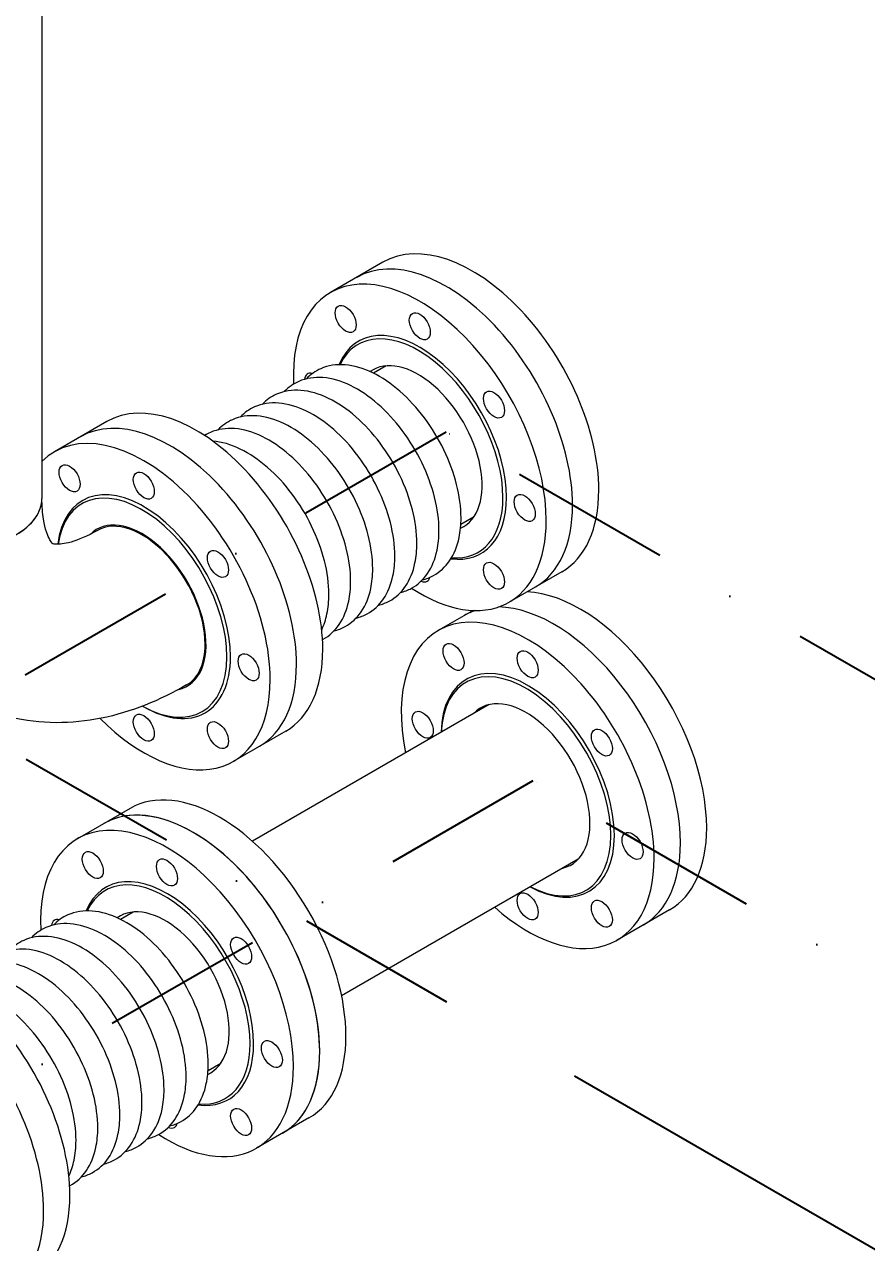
# Model space of a CAD drawing. Header units: millimetres. Extents: x -312439 to 477422, y -331570 to 212570.
# Drawn here: x 349987 to 350647, y 173903 to 174858 of the extents above; entities that cross this region are included whole.
import ezdxf

# ---------------------------------------------------------------- set-up
doc = ezdxf.new("R2010")
doc.units = ezdxf.units.MM
doc.linetypes.add('DASHDOT', pattern=[25.4, 12.7, -6.35, 0, -6.35])
doc.styles.add('ROMAND', font='ROMAND.SHX')
doc.dimstyles.new('1-50 (MILIMETRO)', dxfattribs={"dimscale": 0, "dimtxt": 125, "dimasz": 125, "dimexe": 100, "dimexo": 100, "dimgap": 50, "dimtad": 0, "dimdec": 0, "dimzin": 0, "dimdsep": 46, "dimtxsty": 'ROMAND', "dimcen": -390, "dimclrd": 1, "dimclre": 1, "dimclrt": 3, "dimadec": 0, "dimazin": 0, "dimtfac": 1, "dimtdec": 0, "dimtix": 1, "dimtmove": 2, "dimatfit": 2, "dimfxl": 1, "dimtvp": 1, "dimtolj": 1, "dimtzin": 0, "dimarcsym": 0})

# ---------------------------------------------------------------- blocks, each defined once
blk = doc.blocks.new('*D78')
at = {"color": 1, "lineweight": -2, "transparency": 16777216}
for p, q in [((350341.96, 176120.38), (350643.71, 176294.6)), ((350651.97, 176174.36), (354387.44, 174017.69)), ((354293.95, 173838.71), (354595.7, 174012.92))]:
    blk.add_line(p, q, dxfattribs=at)
at = {"color": 1, "transparency": 16777216}
for points in [[(350662.38, 176192.41), (350641.55, 176156.32), (350543.71, 176236.86)], [(354397.86, 174035.73), (354377.03, 173999.64), (354495.7, 173955.19)]]:
    blk.add_solid(points, dxfattribs=at)
at = {"layer": 'Defpoints', "color": 0, "transparency": 16777216}
for p in [(350241.96, 176062.65), (354495.7, 173955.19), (354193.95, 173780.97)]:
    blk.add_point(p, dxfattribs=at)
at = {"color": 3, "transparency": 16777216, "insert": (352582.2, 175204.28), "char_height": 125, "attachment_point": 5, "rotation": 330, "style": 'ROMAND'}
blk.add_mtext('\\A1;4563', dxfattribs=at)
blk = doc.blocks.new('*D81')
at = {"color": 1, "lineweight": -2, "transparency": 16777216}
for p, q in [((350804.9, 174256.94), (351244.68, 174003.03)), ((350417.91, 174033.51), (350857.7, 173779.6)), ((350865.95, 173899.84), (351036.43, 173998.26))]:
    blk.add_line(p, q, dxfattribs=at)
at = {"color": 1, "transparency": 16777216}
for points in [[(351026.01, 174016.3), (351046.85, 173980.22), (351144.68, 174060.76)], [(350855.54, 173917.88), (350876.37, 173881.79), (350757.7, 173837.34)]]:
    blk.add_solid(points, dxfattribs=at)
at = {"layer": 'Defpoints', "color": 0, "transparency": 16777216}
for p in [(350704.9, 174314.67), (350317.91, 174091.25), (351144.68, 174060.76)]:
    blk.add_point(p, dxfattribs=at)
at = {"color": 3, "transparency": 16777216, "insert": (351320.69, 174204.54), "char_height": 125, "attachment_point": 5, "rotation": 30, "style": 'ROMAND'}
blk.add_mtext('\\A1;447', dxfattribs=at)
blk = doc.blocks.new('*D82')
at = {"color": 1, "lineweight": -2, "transparency": 16777216}
for p, q in [((350873.04, 173983.48), (351458.14, 173645.68)), ((350812.95, 173388.64), (351249.89, 173640.91)), ((350219.59, 173606.21), (350804.69, 173268.41))]:
    blk.add_line(p, q, dxfattribs=at)
at = {"color": 1, "transparency": 16777216}
for points in [[(351239.47, 173658.95), (351260.3, 173622.87), (351358.14, 173703.41)], [(350802.53, 173406.68), (350823.36, 173370.6), (350704.69, 173326.14)]]:
    blk.add_solid(points, dxfattribs=at)
at = {"layer": 'Defpoints', "color": 0, "transparency": 16777216}
for p in [(350773.04, 174041.22), (351358.14, 173703.41), (350119.59, 173663.95)]:
    blk.add_point(p, dxfattribs=at)
at = {"color": 3, "transparency": 16777216, "insert": (350947.67, 173622.76), "char_height": 125, "attachment_point": 5, "rotation": 30, "style": 'ROMAND'}
blk.add_mtext('\\A1;755', dxfattribs=at)
blk = doc.blocks.new('*D21')
at = {"color": 1, "lineweight": -2, "transparency": 16777216}
for p, q in [((349631.97, 175750.48), (349353.48, 175589.7)), ((353090.01, 173547.88), (349561.73, 175584.93)), ((353376.75, 173588.43), (353098.26, 173427.64))]:
    blk.add_line(p, q, dxfattribs=at)
at = {"color": 1, "transparency": 16777216}
for points in [[(349572.15, 175602.97), (349551.32, 175566.89), (349453.48, 175647.43)], [(353100.43, 173565.92), (353079.59, 173529.84), (353198.26, 173485.38)]]:
    blk.add_solid(points, dxfattribs=at)
at = {"layer": 'Defpoints', "color": 0, "transparency": 16777216}
for p in [(349731.97, 175808.21), (349453.48, 175647.43), (353476.75, 173646.16)]:
    blk.add_point(p, dxfattribs=at)
at = {"color": 3, "transparency": 16777216, "insert": (351388.37, 174674.66), "char_height": 125, "attachment_point": 5, "rotation": 330, "style": 'ROMAND'}
blk.add_mtext('\\A1;4324', dxfattribs=at)
blk = doc.blocks.new('*D87')
at = {"color": 1, "lineweight": -2, "transparency": 16777216}
for p, q in [((346975.39, 174176.69), (347277.14, 174350.91)), ((347285.39, 174230.67), (351020.87, 172073.99)), ((350927.37, 171895.01), (351229.12, 172069.23))]:
    blk.add_line(p, q, dxfattribs=at)
at = {"color": 1, "transparency": 16777216}
for points in [[(347295.81, 174248.71), (347274.98, 174212.63), (347177.14, 174293.17)], [(351031.29, 172092.04), (351010.45, 172055.95), (351129.12, 172011.49)]]:
    blk.add_solid(points, dxfattribs=at)
at = {"layer": 'Defpoints', "color": 0, "transparency": 16777216}
for p in [(346875.39, 174118.96), (351129.12, 172011.49), (350827.37, 171837.28)]:
    blk.add_point(p, dxfattribs=at)
at = {"color": 3, "transparency": 16777216, "insert": (349215.63, 173260.59), "char_height": 125, "attachment_point": 5, "rotation": 330, "style": 'ROMAND'}
blk.add_mtext('\\A1;4563', dxfattribs=at)

msp = doc.modelspace()

# ---------------------------------------------------------------- linework, layer by layer
at = {"color": 5, "linetype": 'Continuous', "lineweight": 0, "extrusion": (4.44089e-16, 0.816497, 0.57735)}
for p, q in [((350000.282, 175380.28), (350000.282, 174486.493)), ((350267.766, 174671.813), (350226.543, 174648.013)), ((350270.228, 174590.503), (350260.262, 174584.749)), ((350051.26, 174546.813), (350010.037, 174523.013)), ((350338.814, 174471.709), (350328.847, 174465.955)), ((350407.999, 174428.922), (350366.777, 174405.122)), ((350338.422, 174398.606), (350311.147, 174382.859)), ((350079.251, 174323.589), (350080.154, 174323.068)), ((350350.939, 174324.728), (350165.324, 174217.563)), ((350191.493, 174303.922), (350150.27, 174280.122)), ((350069.446, 174243.313), (350028.223, 174219.513)), ((350420.933, 174203.495), (350235.318, 174096.33)), ((350071.908, 174162.003), (350061.942, 174156.249)), ((350492.603, 174163.768), (350451.38, 174139.968)), ((350140.494, 174043.209), (350130.528, 174037.455)), ((350209.68, 174000.422), (350168.457, 173976.622))]:
    msp.add_line(p, q, dxfattribs=at)
at = {"color": 6, "linetype": 'DASHDOT', "ltscale": 10, "extrusion": (4.44089e-16, 0.816497, 0.57735)}
for p, q in [((350317.271, 174538.468), (349930.288, 174315.043)), ((350704.897, 174314.672), (350317.271, 174538.468)), ((350317.914, 174091.247), (349930.288, 174315.043)), ((350385.415, 174265.013), (349731.968, 173887.745)), ((350773.041, 174041.217), (350385.415, 174265.013))]:
    msp.add_line(p, q, dxfattribs=at)
at = {"color": 5, "linetype": 'Continuous', "lineweight": 0}
for centre, major_axis, start_param, end_param in [((350337.883, 174550.368), (70.117, -121.446), 0.7853982, 3.1415927), ((350317.271, 174538.468), (70.117, -121.446), 0.7853982, 3.1415927), ((350296.66, 174526.568), (70.117, -121.446), 0.7853982, 3.9923619), ((350296.66, 174526.568), (48.071, -83.262), 0.7853982, 3.5596832), ((350295.274, 174525.768), (47.091, -81.565), 0.7853982, 3.5220032), ((350295.274, 174525.768), (35.518, -61.518), 6.2237155, 9.4842478), ((350214.387, 174574.068), (5.818, -10.076), 2.6038491, 3.8081087), ((350121.376, 174425.368), (70.117, -121.446), 0.7853982, 3.1415927), ((350100.765, 174413.468), (70.117, -121.446), 0.7853982, 3.1415927), ((350080.154, 174401.568), (70.117, -121.446), 0.7853982, 3.2926829), ((350080.154, 174401.568), (48.071, -83.262), 0.7853982, 3.7988444), ((350078.768, 174400.768), (47.091, -81.565), 0.7853982, 3.7733612), ((350337.883, 174550.368), (70.117, -121.446), 0, 0.7853982), ((349930.288, 174486.493), (-69.994, 0), 0, 3.1415927), ((349930.288, 174486.493), (69.994, 0), 5.4977871, 6.2831853), ((350296.66, 174526.568), (48.071, -83.262), 5.8650947, 7.0685835), ((350295.274, 174525.768), (47.091, -81.565), 5.9027747, 7.0685835), ((350317.271, 174538.468), (70.117, -121.446), 0, 0.7853982), ((350078.768, 174400.768), (35.518, -61.518), 6.1036024, 9.5816852), ((350078.768, 174400.768), (34.997, -60.617), 0.7853982, 3.1415927), ((350100.765, 174413.468), (35.518, -61.518), 3.4564323, 3.481239), ((350100.765, 174413.468), (34.293, -59.397), 3.408813, 3.4341272), ((350100.765, 174413.468), (30.619, -53.033), 3.2605556, 3.2880462), ((350296.66, 174526.568), (70.117, -121.446), 5.4324161, 7.0685835), ((350296.66, 174431.568), (-5.818, 10.076), 3.1415927, 3.6793362), ((350296.66, 174431.568), (-5.818, 10.076), 2.4750766, 3.1415927), ((350422.486, 174285.213), (70.117, -121.446), 0.7853982, 2.7909146), ((350381.263, 174261.413), (70.117, -121.446), 0.7853982, 4.1897984), ((350401.875, 174273.313), (70.117, -121.446), 3.0282281, 3.1415927), ((350401.875, 174273.313), (70.117, -121.446), 0.7853982, 2.8101039), ((350078.768, 174400.768), (34.997, -60.617), 0, 0.7853982), ((350121.376, 174425.368), (70.117, -121.446), 0, 0.7853982), ((350078.768, 174400.768), (47.091, -81.565), 5.5050704, 7.0685835), ((350080.154, 174401.568), (48.071, -83.262), 5.4977871, 7.0685835), ((350100.765, 174413.468), (30.619, -53.033), 6.1367318, 6.1642223), ((350381.263, 174261.413), (48.071, -83.262), 0.7853982, 3.8969517), ((350379.878, 174260.613), (47.091, -81.565), 0.7853982, 3.8745889), ((350100.765, 174413.468), (35.518, -61.518), 5.943539, 5.9683457), ((350100.765, 174413.468), (34.293, -59.397), 5.9906507, 6.0159649), ((350100.765, 174413.468), (70.117, -121.446), 0, 0.7853982), ((350080.154, 174401.568), (70.117, -121.446), 5.1450894, 7.0685835), ((350379.878, 174260.613), (35.518, -61.518), 6.1117729, 9.5961904), ((350139.563, 174121.868), (-70.117, 121.446), 3.1415927, 6.2831853), ((350118.951, 174109.968), (-70.117, 121.446), 3.1415927, 6.2831853), ((350118.951, 174109.968), (70.117, -121.446), 0.7853982, 3.1415927), ((350098.34, 174098.068), (70.117, -121.446), 0.7853982, 3.9923619), ((350422.486, 174285.213), (70.117, -121.446), 0, 0.7853982), ((350381.263, 174261.413), (48.071, -83.262), 5.5278263, 7.0685835), ((350379.878, 174260.613), (47.091, -81.565), 5.5501891, 7.0685835), ((350401.875, 174273.313), (70.117, -121.446), 0, 0.7853982), ((350381.263, 174261.413), (70.117, -121.446), 5.2349796, 7.0685835), ((350098.34, 174098.068), (48.071, -83.262), 0.7853982, 3.5596832), ((350096.954, 174097.268), (47.091, -81.565), 0.7853982, 3.5220032), ((350096.954, 174097.268), (35.518, -61.518), 6.2237155, 9.4842478), ((350016.068, 174145.568), (5.818, -10.076), 2.6038491, 3.8081087), ((349923.057, 173996.868), (70.117, -121.446), 0.7853982, 3.1415927), ((349902.445, 173984.968), (70.117, -121.446), 0.7853982, 3.1415927), ((350098.34, 174098.068), (48.071, -83.262), 5.8650947, 7.0685835), ((350096.954, 174097.268), (47.091, -81.565), 5.9027747, 7.0685835), ((350118.951, 174109.968), (70.117, -121.446), 0, 0.7853982), ((350098.34, 174098.068), (70.117, -121.446), 5.4324161, 7.0685835), ((350098.34, 174003.068), (-5.818, 10.076), 3.1415927, 3.6793362), ((350098.34, 174003.068), (-5.818, 10.076), 2.4750766, 3.1415927), ((349923.057, 173996.868), (70.117, -121.446), 0, 0.7853982), ((349902.445, 173984.968), (70.117, -121.446), 0, 0.7853982)]:
    msp.add_ellipse(centre, major_axis=major_axis, ratio=0.5773503, start_param=start_param, end_param=end_param, dxfattribs=at)
for centre, major_axis in [((350238.484, 174627.33), (5.818, -10.076)), ((350296.66, 174621.568), (5.818, -10.076)), ((350354.835, 174560.155), (-5.818, 10.076)), ((350021.978, 174502.33), (5.818, -10.076)), ((350080.154, 174496.568), (5.818, -10.076)), ((350378.932, 174479.068), (-5.818, 10.076)), ((350138.329, 174435.155), (-5.818, 10.076)), ((350354.835, 174425.805), (-5.818, 10.076)), ((350323.088, 174362.176), (5.818, -10.076)), ((350381.263, 174356.413), (5.818, -10.076)), ((350162.426, 174354.068), (-5.818, 10.076)), ((350298.991, 174308.913), (5.818, -10.076)), ((350080.154, 174306.568), (-5.818, 10.076)), ((350138.329, 174300.805), (-5.818, 10.076)), ((350439.439, 174295.001), (-5.818, 10.076)), ((350463.536, 174213.913), (-5.818, 10.076)), ((350040.165, 174198.83), (5.818, -10.076)), ((350098.34, 174193.068), (5.818, -10.076)), ((350381.263, 174166.413), (-5.818, 10.076)), ((350439.439, 174160.651), (-5.818, 10.076)), ((350156.515, 174131.655), (-5.818, 10.076)), ((350180.612, 174050.568), (-5.818, 10.076)), ((350156.515, 173997.305), (-5.818, 10.076))]:
    msp.add_ellipse(centre, major_axis=major_axis, ratio=0.5773503, dxfattribs=at)
for points, knots in [([(350329.01, 174471.203), (350329.01, 174479.571), (350327.806, 174488.491), (350323.209, 174506.582), (350319.823, 174515.748), (350311.246, 174533.428), (350306.064, 174541.94), (350294.397, 174557.519), (350287.914, 174564.581), (350274.207, 174576.568), (350266.984, 174581.483), (350252.432, 174588.56), (350245.095, 174590.729), (350231.298, 174591.789), (350224.797, 174590.818), (350214.753, 174586.406), (350210.903, 174583.692), (350207.65, 174580.291)], [0, 0, 0, 0, 0.3311572, 0.3311572, 0.6612789, 0.6612789, 0.9899629, 0.9899629, 1.3188617, 1.3188617, 1.6494604, 1.6494604, 1.9798425, 1.9798425, 2.2926986, 2.2926986, 2.5231338, 2.5231338, 2.5231338, 2.5231338]), ([(350311.69, 174461.203), (350311.69, 174469.571), (350310.485, 174478.491), (350305.889, 174496.582), (350302.502, 174505.748), (350293.925, 174523.428), (350288.744, 174531.94), (350277.077, 174547.519), (350270.593, 174554.581), (350256.887, 174566.568), (350249.663, 174571.483), (350235.112, 174578.56), (350227.775, 174580.729), (350213.978, 174581.789), (350207.477, 174580.818), (350197.433, 174576.406), (350193.583, 174573.692), (350190.33, 174570.291)], [0, 0, 0, 0, 0.3311572, 0.3311572, 0.6612789, 0.6612789, 0.9899629, 0.9899629, 1.3188617, 1.3188617, 1.6494604, 1.6494604, 1.9798425, 1.9798425, 2.2926986, 2.2926986, 2.5231338, 2.5231338, 2.5231338, 2.5231338]), ([(350294.369, 174451.203), (350294.369, 174459.571), (350293.165, 174468.491), (350288.568, 174486.582), (350285.182, 174495.748), (350276.605, 174513.428), (350271.423, 174521.94), (350259.756, 174537.519), (350253.273, 174544.581), (350239.566, 174556.568), (350232.343, 174561.483), (350217.791, 174568.56), (350210.454, 174570.729), (350196.657, 174571.789), (350190.156, 174570.818), (350180.112, 174566.406), (350176.262, 174563.692), (350173.009, 174560.291)], [0, 0, 0, 0, 0.3311572, 0.3311572, 0.6612789, 0.6612789, 0.9899629, 0.9899629, 1.3188617, 1.3188617, 1.6494604, 1.6494604, 1.9798425, 1.9798425, 2.2926986, 2.2926986, 2.5231338, 2.5231338, 2.5231338, 2.5231338]), ([(350277.049, 174441.203), (350277.049, 174449.571), (350275.844, 174458.491), (350271.248, 174476.582), (350267.861, 174485.748), (350259.284, 174503.428), (350254.103, 174511.94), (350242.436, 174527.519), (350235.952, 174534.581), (350222.246, 174546.568), (350215.022, 174551.483), (350200.471, 174558.56), (350193.134, 174560.729), (350179.337, 174561.789), (350172.836, 174560.818), (350162.791, 174556.406), (350158.942, 174553.692), (350155.689, 174550.291)], [0, 0, 0, 0, 0.3311572, 0.3311572, 0.6612789, 0.6612789, 0.9899629, 0.9899629, 1.3188617, 1.3188617, 1.6494604, 1.6494604, 1.9798425, 1.9798425, 2.2926986, 2.2926986, 2.5231338, 2.5231338, 2.5231338, 2.5231338]), ([(350259.728, 174431.203), (350259.728, 174439.571), (350258.524, 174448.491), (350253.927, 174466.582), (350250.541, 174475.748), (350241.964, 174493.428), (350236.782, 174501.94), (350225.115, 174517.519), (350218.632, 174524.581), (350204.925, 174536.568), (350197.702, 174541.483), (350183.15, 174548.56), (350175.813, 174550.729), (350162.016, 174551.789), (350155.515, 174550.818), (350145.471, 174546.406), (350141.621, 174543.692), (350138.368, 174540.291)], [0, 0, 0, 0, 0.3311572, 0.3311572, 0.6612789, 0.6612789, 0.9899629, 0.9899629, 1.3188617, 1.3188617, 1.6494604, 1.6494604, 1.9798425, 1.9798425, 2.2926986, 2.2926986, 2.5231338, 2.5231338, 2.5231338, 2.5231338]), ([(350242.408, 174421.203), (350242.408, 174429.571), (350241.203, 174438.491), (350236.607, 174456.582), (350233.22, 174465.748), (350224.643, 174483.428), (350219.462, 174491.94), (350207.795, 174507.519), (350201.311, 174514.581), (350187.605, 174526.568), (350180.381, 174531.483), (350165.83, 174538.56), (350158.493, 174540.729), (350144.696, 174541.789), (350138.195, 174540.818), (350130.839, 174537.587), (350129.322, 174536.784), (350127.871, 174535.872)], [0, 0, 0, 0, 0.3311572, 0.3311572, 0.6612789, 0.6612789, 0.9899629, 0.9899629, 1.3188617, 1.3188617, 1.6494604, 1.6494604, 1.9798425, 1.9798425, 2.2926986, 2.2926986, 2.3777037, 2.3777037, 2.3777037, 2.3777037]), ([(350225.337, 174411.263), (350225.337, 174419.651), (350224.128, 174428.59), (350219.52, 174446.714), (350216.126, 174455.896), (350207.529, 174473.602), (350202.337, 174482.126), (350190.646, 174497.724), (350184.149, 174504.794), (350170.413, 174516.792), (350163.172, 174521.71), (350148.624, 174528.766), (350141.309, 174530.927), (350134.236, 174531.476)], [0, 0, 0, 0, 0.3314022, 0.3314022, 0.6617565, 0.6617565, 0.9906422, 0.9906422, 1.3197508, 1.3197508, 1.6505986, 1.6505986, 1.9792844, 1.9792844, 1.9792844, 1.9792844]), ([(350113.765, 174340.151), (350092.719, 174328), (350070.354, 174318.833), (350023.676, 174309.397), (349999.188, 174309.061), (349956.933, 174319.601), (349939.094, 174328.067), (349909.167, 174350.897), (349896.957, 174364.859), (349876.757, 174397.736), (349869.615, 174417.008), (349861.864, 174453.027), (349860.294, 174469.666), (349860.294, 174486.493)], [1.5707963, 1.5707963, 1.5707963, 1.5707963, 1.8849556, 1.8849556, 2.1921911, 2.1921911, 2.4304134, 2.4304134, 2.6591714, 2.6591714, 2.9240626, 2.9240626, 3.1415927, 3.1415927, 3.1415927, 3.1415927]), ([(350043.771, 174461.384), (350035.864, 174456.819), (350028.764, 174453.894), (350017.705, 174450.731), (350013.774, 174450.452), (350008.742, 174450.653), (350008.781, 174450.98), (350008.765, 174450.989), (350008.152, 174451.067), (350004.886, 174456.875), (350002.739, 174462.229), (350000.732, 174474.893), (350000.282, 174480.354), (350000.282, 174486.493)], [1.5707963, 1.5707963, 1.5707963, 1.5707963, 1.8179228, 1.8179228, 2.0618101, 2.0618101, 2.3717354, 2.3717354, 2.6858947, 2.6858947, 2.9754222, 2.9754222, 3.1415927, 3.1415927, 3.1415927, 3.1415927]), ([(350298.681, 174422.621), (350301.731, 174423.367), (350304.651, 174424.491), (350312.389, 174428.726), (350316.693, 174432.718), (350323.584, 174442.809), (350326.067, 174449.007), (350328.515, 174460.676), (350329.01, 174465.826), (350329.01, 174471.203)], [5.33084779, 5.33084779, 5.33084779, 5.33084779, 5.48461365, 5.48461365, 5.76847899, 5.76847899, 6.0704186, 6.0704186, 6.28318531, 6.28318531, 6.28318531, 6.28318531]), ([(350281.36, 174412.621), (350284.411, 174413.367), (350287.331, 174414.491), (350295.068, 174418.726), (350299.372, 174422.718), (350306.264, 174432.809), (350308.747, 174439.007), (350311.194, 174450.676), (350311.69, 174455.826), (350311.69, 174461.203)], [5.33084779, 5.33084779, 5.33084779, 5.33084779, 5.48461365, 5.48461365, 5.76847899, 5.76847899, 6.0704186, 6.0704186, 6.28318531, 6.28318531, 6.28318531, 6.28318531]), ([(350264.04, 174402.621), (350267.09, 174403.367), (350270.01, 174404.491), (350277.748, 174408.726), (350282.052, 174412.718), (350288.943, 174422.809), (350291.426, 174429.007), (350293.874, 174440.676), (350294.369, 174445.826), (350294.369, 174451.203)], [5.33084779, 5.33084779, 5.33084779, 5.33084779, 5.48461365, 5.48461365, 5.76847899, 5.76847899, 6.0704186, 6.0704186, 6.28318531, 6.28318531, 6.28318531, 6.28318531]), ([(350246.719, 174392.621), (350249.77, 174393.367), (350252.69, 174394.491), (350260.427, 174398.726), (350264.731, 174402.718), (350271.623, 174412.809), (350274.106, 174419.007), (350276.553, 174430.676), (350277.049, 174435.826), (350277.049, 174441.203)], [5.33084779, 5.33084779, 5.33084779, 5.33084779, 5.48461365, 5.48461365, 5.76847899, 5.76847899, 6.0704186, 6.0704186, 6.28318531, 6.28318531, 6.28318531, 6.28318531]), ([(350229.399, 174382.621), (350232.449, 174383.367), (350235.369, 174384.491), (350243.107, 174388.726), (350247.411, 174392.718), (350254.302, 174402.809), (350256.785, 174409.007), (350259.233, 174420.676), (350259.728, 174425.826), (350259.728, 174431.203)], [5.33084779, 5.33084779, 5.33084779, 5.33084779, 5.48461365, 5.48461365, 5.76847899, 5.76847899, 6.0704186, 6.0704186, 6.28318531, 6.28318531, 6.28318531, 6.28318531]), ([(350220.323, 174375.74), (350220.472, 174375.819), (350220.62, 174375.898), (350225.786, 174378.726), (350230.09, 174382.718), (350236.982, 174392.809), (350239.465, 174399.007), (350241.912, 174410.676), (350242.408, 174415.826), (350242.408, 174421.203)], [5.47627792, 5.47627792, 5.47627792, 5.47627792, 5.48461365, 5.48461365, 5.76847899, 5.76847899, 6.0704186, 6.0704186, 6.28318531, 6.28318531, 6.28318531, 6.28318531]), ([(350219.699, 174383.451), (350221.519, 174387.255), (350222.889, 174391.421), (350224.839, 174400.701), (350225.337, 174405.869), (350225.337, 174411.263)], [5.87469727, 5.87469727, 5.87469727, 5.87469727, 6.0700997, 6.0700997, 6.28318531, 6.28318531, 6.28318531, 6.28318531]), ([(350130.69, 174042.703), (350130.69, 174051.071), (350129.486, 174059.991), (350124.89, 174078.082), (350121.503, 174087.248), (350112.926, 174104.928), (350107.744, 174113.44), (350096.077, 174129.019), (350089.594, 174136.081), (350075.888, 174148.068), (350068.664, 174152.983), (350054.112, 174160.06), (350046.776, 174162.229), (350032.978, 174163.289), (350026.477, 174162.318), (350016.433, 174157.906), (350012.583, 174155.192), (350009.33, 174151.791)], [0, 0, 0, 0, 0.3311572, 0.3311572, 0.6612789, 0.6612789, 0.9899629, 0.9899629, 1.3188617, 1.3188617, 1.6494604, 1.6494604, 1.9798425, 1.9798425, 2.2926986, 2.2926986, 2.5231338, 2.5231338, 2.5231338, 2.5231338]), ([(350113.37, 174032.703), (350113.37, 174041.071), (350112.165, 174049.991), (350107.569, 174068.082), (350104.183, 174077.248), (350095.605, 174094.928), (350090.424, 174103.44), (350078.757, 174119.019), (350072.273, 174126.081), (350058.567, 174138.068), (350051.344, 174142.983), (350036.792, 174150.06), (350029.455, 174152.229), (350015.658, 174153.289), (350009.157, 174152.318), (349999.113, 174147.906), (349995.263, 174145.192), (349992.01, 174141.791)], [0, 0, 0, 0, 0.3311572, 0.3311572, 0.6612789, 0.6612789, 0.9899629, 0.9899629, 1.3188617, 1.3188617, 1.6494604, 1.6494604, 1.9798425, 1.9798425, 2.2926986, 2.2926986, 2.5231338, 2.5231338, 2.5231338, 2.5231338]), ([(350096.049, 174022.703), (350096.049, 174031.071), (350094.845, 174039.991), (350090.249, 174058.082), (350086.862, 174067.248), (350078.285, 174084.928), (350073.103, 174093.44), (350061.436, 174109.019), (350054.953, 174116.081), (350041.247, 174128.068), (350034.023, 174132.983), (350019.471, 174140.06), (350012.135, 174142.229), (349998.337, 174143.289), (349991.836, 174142.318), (349981.792, 174137.906), (349977.942, 174135.192), (349974.689, 174131.791)], [0, 0, 0, 0, 0.3311572, 0.3311572, 0.6612789, 0.6612789, 0.9899629, 0.9899629, 1.3188617, 1.3188617, 1.6494604, 1.6494604, 1.9798425, 1.9798425, 2.2926986, 2.2926986, 2.5231338, 2.5231338, 2.5231338, 2.5231338]), ([(350078.729, 174012.703), (350078.729, 174021.071), (350077.524, 174029.991), (350072.928, 174048.082), (350069.542, 174057.248), (350060.964, 174074.928), (350055.783, 174083.44), (350044.116, 174099.019), (350037.632, 174106.081), (350023.926, 174118.068), (350016.703, 174122.983), (350002.151, 174130.06), (349994.814, 174132.229), (349981.017, 174133.289), (349974.516, 174132.318), (349964.472, 174127.906), (349960.622, 174125.192), (349957.369, 174121.791)], [0, 0, 0, 0, 0.3311572, 0.3311572, 0.6612789, 0.6612789, 0.9899629, 0.9899629, 1.3188617, 1.3188617, 1.6494604, 1.6494604, 1.9798425, 1.9798425, 2.2926986, 2.2926986, 2.5231338, 2.5231338, 2.5231338, 2.5231338]), ([(350061.408, 174002.703), (350061.408, 174011.071), (350060.204, 174019.991), (350055.608, 174038.082), (350052.221, 174047.248), (350043.644, 174064.928), (350038.462, 174073.44), (350026.795, 174089.019), (350020.312, 174096.081), (350006.606, 174108.068), (349999.382, 174112.983), (349984.83, 174120.06), (349977.494, 174122.229), (349963.696, 174123.289), (349957.195, 174122.318), (349947.151, 174117.906), (349943.301, 174115.192), (349940.048, 174111.791)], [0, 0, 0, 0, 0.3311572, 0.3311572, 0.6612789, 0.6612789, 0.9899629, 0.9899629, 1.3188617, 1.3188617, 1.6494604, 1.6494604, 1.9798425, 1.9798425, 2.2926986, 2.2926986, 2.5231338, 2.5231338, 2.5231338, 2.5231338]), ([(350044.088, 173992.703), (350044.088, 174001.071), (350042.883, 174009.991), (350038.287, 174028.082), (350034.901, 174037.248), (350026.323, 174054.928), (350021.142, 174063.44), (350009.475, 174079.019), (350002.991, 174086.081), (349989.285, 174098.068), (349982.062, 174102.983), (349967.51, 174110.06), (349960.173, 174112.229), (349946.376, 174113.289), (349939.875, 174112.318), (349932.519, 174109.087), (349931.002, 174108.284), (349929.551, 174107.372)], [0, 0, 0, 0, 0.3311572, 0.3311572, 0.6612789, 0.6612789, 0.9899629, 0.9899629, 1.3188617, 1.3188617, 1.6494604, 1.6494604, 1.9798425, 1.9798425, 2.2926986, 2.2926986, 2.3777037, 2.3777037, 2.3777037, 2.3777037]), ([(350027.017, 173982.763), (350027.017, 173991.151), (350025.809, 174000.09), (350021.201, 174018.214), (350017.806, 174027.396), (350009.21, 174045.102), (350004.017, 174053.626), (349992.326, 174069.224), (349985.83, 174076.294), (349972.093, 174088.292), (349964.853, 174093.21), (349950.305, 174100.266), (349942.989, 174102.427), (349935.916, 174102.976)], [0, 0, 0, 0, 0.3314022, 0.3314022, 0.6617565, 0.6617565, 0.9906422, 0.9906422, 1.3197508, 1.3197508, 1.6505986, 1.6505986, 1.9792844, 1.9792844, 1.9792844, 1.9792844]), ([(350100.361, 173994.121), (350103.412, 173994.867), (350106.331, 173995.991), (350114.069, 174000.226), (350118.373, 174004.218), (350125.265, 174014.309), (350127.747, 174020.507), (350130.195, 174032.176), (350130.69, 174037.326), (350130.69, 174042.703)], [5.33084779, 5.33084779, 5.33084779, 5.33084779, 5.48461365, 5.48461365, 5.76847899, 5.76847899, 6.0704186, 6.0704186, 6.28318531, 6.28318531, 6.28318531, 6.28318531]), ([(350083.041, 173984.121), (350086.091, 173984.867), (350089.011, 173985.991), (350096.748, 173990.226), (350101.053, 173994.218), (350107.944, 174004.309), (350110.427, 174010.507), (350112.874, 174022.176), (350113.37, 174027.326), (350113.37, 174032.703)], [5.33084779, 5.33084779, 5.33084779, 5.33084779, 5.48461365, 5.48461365, 5.76847899, 5.76847899, 6.0704186, 6.0704186, 6.28318531, 6.28318531, 6.28318531, 6.28318531]), ([(350065.72, 173974.121), (350068.771, 173974.867), (350071.69, 173975.991), (350079.428, 173980.226), (350083.732, 173984.218), (350090.624, 173994.309), (350093.106, 174000.507), (350095.554, 174012.176), (350096.049, 174017.326), (350096.049, 174022.703)], [5.33084779, 5.33084779, 5.33084779, 5.33084779, 5.48461365, 5.48461365, 5.76847899, 5.76847899, 6.0704186, 6.0704186, 6.28318531, 6.28318531, 6.28318531, 6.28318531]), ([(350048.4, 173964.121), (350051.45, 173964.867), (350054.37, 173965.991), (350062.107, 173970.226), (350066.412, 173974.218), (350073.303, 173984.309), (350075.786, 173990.507), (350078.233, 174002.176), (350078.729, 174007.326), (350078.729, 174012.703)], [5.33084779, 5.33084779, 5.33084779, 5.33084779, 5.48461365, 5.48461365, 5.76847899, 5.76847899, 6.0704186, 6.0704186, 6.28318531, 6.28318531, 6.28318531, 6.28318531]), ([(350031.079, 173954.121), (350034.13, 173954.867), (350037.049, 173955.991), (350044.787, 173960.226), (350049.091, 173964.218), (350055.983, 173974.309), (350058.465, 173980.507), (350060.913, 173992.176), (350061.408, 173997.326), (350061.408, 174002.703)], [5.33084779, 5.33084779, 5.33084779, 5.33084779, 5.48461365, 5.48461365, 5.76847899, 5.76847899, 6.0704186, 6.0704186, 6.28318531, 6.28318531, 6.28318531, 6.28318531]), ([(350022.004, 173947.24), (350022.152, 173947.319), (350022.3, 173947.398), (350027.466, 173950.226), (350031.771, 173954.218), (350038.662, 173964.309), (350041.145, 173970.507), (350043.592, 173982.176), (350044.088, 173987.326), (350044.088, 173992.703)], [5.47627792, 5.47627792, 5.47627792, 5.47627792, 5.48461365, 5.48461365, 5.76847899, 5.76847899, 6.0704186, 6.0704186, 6.28318531, 6.28318531, 6.28318531, 6.28318531]), ([(350021.379, 173954.951), (350023.199, 173958.755), (350024.569, 173962.921), (350026.519, 173972.201), (350027.017, 173977.369), (350027.017, 173982.763)], [5.87469727, 5.87469727, 5.87469727, 5.87469727, 6.0700997, 6.0700997, 6.28318531, 6.28318531, 6.28318531, 6.28318531])]:
    msp.add_open_spline(points, degree=3, knots=knots, dxfattribs=at)

# ---------------------------------------------------------------- dimensions: what is measured, and where the dimension line sits
for p1, p2, distance, picture, middle in [((350241.962, 176062.649), (354193.946, 173780.97), 301.751, '*D78', (352582.205, 175204.278)), ((353476.751, 173646.163), (349731.968, 175808.215), 278.487, '*D21', (351388.373, 174674.657)), ((346875.388, 174118.956), (350827.371, 171837.277), 301.751, '*D87', (349215.63, 173260.586))]:
    dim = msp.add_aligned_dim(p1=p1, p2=p2, distance=distance, dimstyle='1-50 (MILIMETRO)', override={"dimscale": 1})
    dim.commit()
    dim.dimension.update_dxf_attribs({"geometry": picture, "text_midpoint": middle})
for base, p1, p2, picture, middle in [((351144.683, 174060.761), (350317.914, 174091.247), (350704.897, 174314.672), '*D81', (351320.69, 174204.54)), ((351358.139, 173703.41), (350119.594, 173663.949), (350773.041, 174041.217), '*D82', (350947.67, 173622.76))]:
    dim = msp.add_linear_dim(base=base, p1=p1, p2=p2, angle=30, dimstyle='1-50 (MILIMETRO)', override={"dimscale": 1})
    dim.commit()
    dim.dimension.update_dxf_attribs({"geometry": picture, "text_midpoint": middle, "dimtype": 161})

doc.saveas('drawing.dxf')
